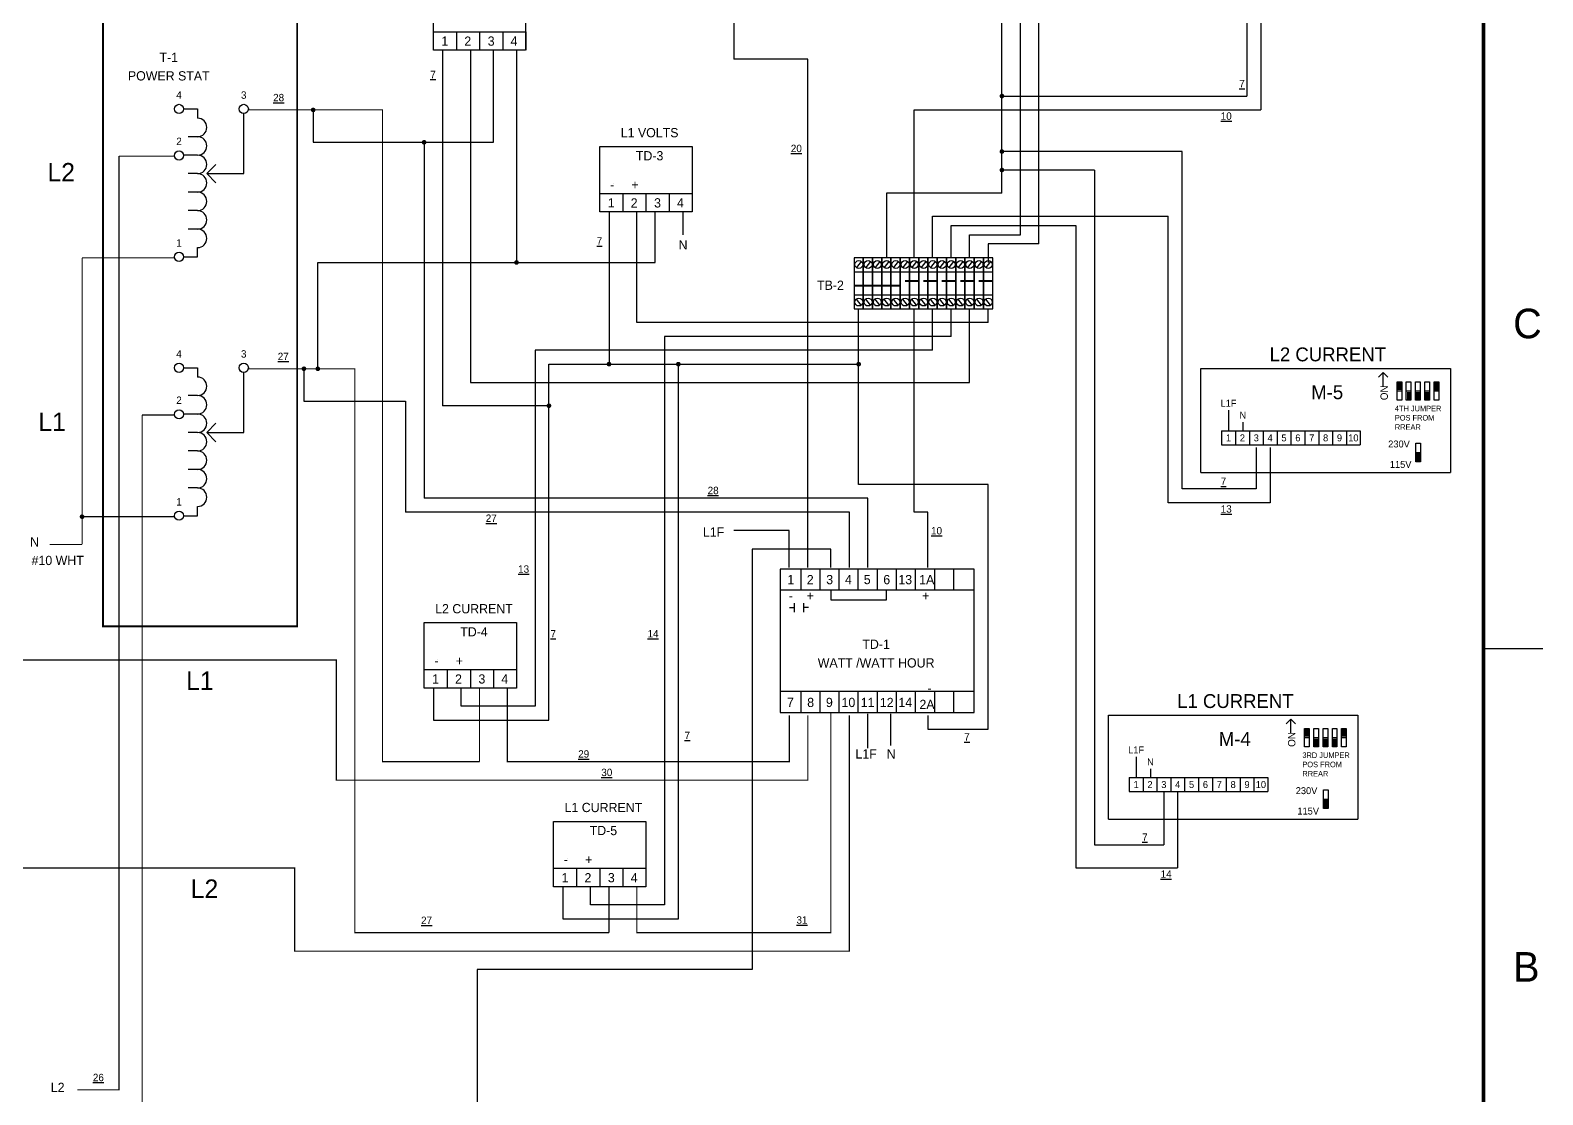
# Model space of a CAD drawing. Extents: x -15 to 94, y -4 to 69.
# Drawn here: x 53.35 to 94.25, y 20.24 to 49.03 of the extents above; entities that cross this region are included whole.
import ezdxf
from ezdxf.enums import TextEntityAlignment as Align

# ---------------------------------------------------------------- set-up
doc = ezdxf.new("R2010")
doc.units = 0
doc.header["$LTSCALE"] = 3
doc.header["$MEASUREMENT"] = 0
doc.layers.get('0').update_dxf_attribs({"linetype": 'CONTINUOUS'})
for name, color, linetype in [('COMP', 3, 'CONTINUOUS'), ('DEVICE', 3, 'CONTINUOUS'), ('TEXT', 4, 'CONTINUOUS'), ('TLEBLK', 5, 'CONTINUOUS'), ('WIRE', 1, 'CONTINUOUS'), ('WIRE BIG', 1, 'CONTINUOUS'), ('WIRES', 1, 'CONTINUOUS')]:
    doc.layers.add(name, color=color, linetype=linetype)

# ---------------------------------------------------------------- blocks, each defined once
blk = doc.blocks.new('DTIT')
blk.add_line((34.25, 11.5), (33.75, 11.5))
at = {"color": 1, "linetype": 'Continuous', "const_width": 0.0312}
blk.add_lwpolyline([(0.75, 22.375), (33.75, 22.375), (33.75, 0.625), (0.75, 0.625)], close=True, dxfattribs=at)
for s, p in [('C', (34, 14.125)), ('B', (34, 8.6875))]:
    blk.add_text(s, height=0.25).set_placement(p)
blk = doc.blocks.new('DTIT2')
at = {"layer": 'TLEBLK', "xscale": 2, "yscale": 2, "zscale": 2}
blk.add_blockref('DTIT', (-0.375, 0), dxfattribs=at)

msp = doc.modelspace()

# ---------------------------------------------------------------- linework, layer by layer
at = {"layer": 'COMP'}
for p, q in [((64.25, 48.491), (64.25, 50.261)), ((66.745, 50.261), (66.745, 48.491)), ((66.745, 48.491), (64.25, 48.491)), ((57.497, 46.902), (57.872, 46.902)), ((57.872, 46.902), (57.872, 46.652)), ((57.872, 46.152), (57.622, 46.152)), ((68.75, 45.886), (71.245, 45.886)), ((68.75, 44.116), (68.75, 45.886)), ((71.245, 45.886), (71.245, 44.116)), ((57.745, 45.652), (57.495, 45.652)), ((57.872, 45.652), (57.622, 45.652)), ((57.872, 45.152), (57.622, 45.152)), ((57.872, 44.652), (57.622, 44.652)), ((57.872, 44.152), (57.622, 44.152)), ((71.245, 44.116), (68.75, 44.116)), ((57.872, 43.652), (57.622, 43.652)), ((57.872, 42.902), (57.872, 43.152)), ((57.497, 42.902), (57.872, 42.902)), ((57.497, 39.902), (57.872, 39.902)), ((57.872, 39.902), (57.872, 39.652)), ((85.003, 39.881), (91.753, 39.881)), ((85.003, 37.069), (85.003, 39.881)), ((91.753, 39.881), (91.753, 37.069)), ((57.872, 39.152), (57.622, 39.152)), ((57.745, 38.652), (57.495, 38.652)), ((57.872, 38.652), (57.622, 38.652)), ((57.872, 38.152), (57.622, 38.152)), ((85.566, 38.194), (85.566, 37.819)), ((85.566, 38.194), (85.941, 38.194)), ((85.941, 38.194), (86.316, 38.194)), ((85.941, 38.194), (85.941, 37.819)), ((86.316, 38.194), (86.691, 38.194)), ((86.316, 38.194), (86.316, 37.819)), ((86.691, 38.194), (87.066, 38.194)), ((86.691, 38.194), (86.691, 37.819)), ((87.066, 38.194), (87.441, 38.194)), ((87.066, 38.194), (87.066, 37.819)), ((87.441, 38.194), (87.816, 38.194)), ((87.441, 38.194), (87.441, 37.819)), ((87.816, 38.194), (88.191, 38.194)), ((87.816, 38.194), (87.816, 37.819)), ((88.191, 38.194), (88.566, 38.194)), ((88.191, 38.194), (88.191, 37.819)), ((88.566, 38.194), (88.941, 38.194)), ((88.566, 38.194), (88.566, 37.819)), ((88.941, 38.194), (89.316, 38.194)), ((88.941, 38.194), (88.941, 37.819)), ((89.316, 38.194), (89.316, 37.819)), ((57.872, 37.652), (57.622, 37.652)), ((85.566, 37.819), (85.941, 37.819)), ((85.941, 37.819), (86.316, 37.819)), ((86.316, 37.819), (86.691, 37.819)), ((86.691, 37.819), (87.066, 37.819)), ((87.066, 37.819), (87.441, 37.819)), ((87.441, 37.819), (87.816, 37.819)), ((87.816, 37.819), (88.191, 37.819)), ((88.191, 37.819), (88.566, 37.819)), ((88.566, 37.819), (88.941, 37.819)), ((88.941, 37.819), (89.316, 37.819)), ((57.872, 37.152), (57.622, 37.152)), ((85.003, 37.069), (91.753, 37.069)), ((57.872, 36.652), (57.622, 36.652)), ((57.872, 35.902), (57.872, 36.152)), ((57.497, 35.902), (57.872, 35.902)), ((73.625, 34.459), (73.625, 30.584)), ((78.875, 34.459), (73.625, 34.459)), ((78.875, 30.584), (78.875, 34.459)), ((74.007, 33.54), (74.007, 33.29)), ((74.257, 33.54), (74.257, 33.29)), ((73.882, 33.415), (74.007, 33.415)), ((74.392, 33.415), (74.257, 33.415)), ((64, 33.011), (66.495, 33.011)), ((64, 31.241), (64, 33.011)), ((66.495, 33.011), (66.495, 31.241)), ((66.495, 31.241), (64, 31.241)), ((73.625, 30.584), (78.875, 30.584)), ((82.503, 30.506), (89.253, 30.506)), ((82.503, 27.694), (82.503, 30.506)), ((89.253, 30.506), (89.253, 27.694)), ((83.066, 28.819), (83.066, 28.444)), ((83.066, 28.819), (83.441, 28.819)), ((83.441, 28.819), (83.816, 28.819)), ((83.441, 28.819), (83.441, 28.444)), ((83.816, 28.819), (84.191, 28.819)), ((83.816, 28.819), (83.816, 28.444)), ((84.191, 28.819), (84.566, 28.819)), ((84.191, 28.819), (84.191, 28.444)), ((84.566, 28.819), (84.941, 28.819)), ((84.566, 28.819), (84.566, 28.444)), ((84.941, 28.819), (85.316, 28.819)), ((84.941, 28.819), (84.941, 28.444)), ((85.316, 28.819), (85.691, 28.819)), ((85.316, 28.819), (85.316, 28.444)), ((85.691, 28.819), (86.066, 28.819)), ((85.691, 28.819), (85.691, 28.444)), ((86.066, 28.819), (86.441, 28.819)), ((86.066, 28.819), (86.066, 28.444)), ((86.441, 28.819), (86.816, 28.819)), ((86.441, 28.819), (86.441, 28.444)), ((86.816, 28.819), (86.816, 28.444)), ((83.066, 28.444), (83.441, 28.444)), ((83.441, 28.444), (83.816, 28.444)), ((83.816, 28.444), (84.191, 28.444)), ((84.191, 28.444), (84.566, 28.444)), ((84.566, 28.444), (84.941, 28.444)), ((84.941, 28.444), (85.316, 28.444)), ((85.316, 28.444), (85.691, 28.444)), ((85.691, 28.444), (86.066, 28.444)), ((86.066, 28.444), (86.441, 28.444)), ((86.441, 28.444), (86.816, 28.444)), ((67.5, 27.636), (69.995, 27.636)), ((67.5, 25.866), (67.5, 27.636)), ((69.995, 27.636), (69.995, 25.866)), ((82.503, 27.694), (89.253, 27.694)), ((69.995, 25.866), (67.5, 25.866))]:
    msp.add_line(p, q, dxfattribs=at)
at = {"layer": 'COMP', "linetype": 'ByBlock', "const_width": 0.05}
msp.add_lwpolyline([(55.315, 32.911), (60.565, 32.911), (60.565, 51.286), (55.315, 51.286), (55.315, 32.911)], dxfattribs=at)
at = {"layer": 'COMP'}
for centre in [(57.372, 46.902), (59.122, 46.902), (57.372, 45.642), (57.372, 42.902), (57.372, 39.902), (59.122, 39.902), (57.372, 38.642), (57.372, 35.902)]:
    msp.add_circle(centre, 0.125, dxfattribs=at)
for centre in [(57.872, 46.402), (57.872, 45.902), (57.872, 45.402), (57.872, 44.902), (57.872, 44.402), (57.872, 43.902), (57.872, 43.402), (57.872, 39.402), (57.872, 38.902), (57.872, 38.402), (57.872, 37.902), (57.872, 37.402), (57.872, 36.902), (57.872, 36.402)]:
    msp.add_arc(centre, 0.25, 270, 90, dxfattribs=at)
at = {"layer": 'DEVICE', "linetype": 'ByBlock'}
for p, q in [((75.819, 42.779), (75.693, 42.614)), ((76.069, 42.779), (75.943, 42.614)), ((76.319, 42.779), (76.193, 42.614)), ((76.569, 42.779), (76.443, 42.614)), ((76.819, 42.779), (76.693, 42.614)), ((77.069, 42.779), (76.943, 42.614)), ((77.319, 42.779), (77.193, 42.614)), ((77.569, 42.779), (77.443, 42.614)), ((77.819, 42.779), (77.693, 42.614)), ((78.069, 42.779), (77.943, 42.614)), ((78.319, 42.779), (78.193, 42.614)), ((78.569, 42.779), (78.443, 42.614)), ((78.819, 42.779), (78.693, 42.614)), ((79.069, 42.779), (78.943, 42.614)), ((79.319, 42.779), (79.193, 42.614)), ((75.625, 42.5), (75.875, 42.5)), ((75.875, 42.5), (76.125, 42.5)), ((76.125, 42.5), (76.375, 42.5)), ((76.375, 42.5), (76.625, 42.5)), ((76.625, 42.5), (76.875, 42.5)), ((76.875, 42.5), (77.125, 42.5)), ((77.125, 42.5), (77.375, 42.5)), ((77.375, 42.5), (77.625, 42.5)), ((77.625, 42.5), (77.875, 42.5)), ((77.875, 42.5), (78.125, 42.5)), ((78.125, 42.5), (78.375, 42.5)), ((78.375, 42.5), (78.625, 42.5)), ((78.625, 42.5), (78.875, 42.5)), ((78.875, 42.5), (79.125, 42.5)), ((79.125, 42.5), (79.375, 42.5)), ((75.625, 41.875), (75.875, 41.875)), ((75.819, 41.596), (75.693, 41.761)), ((75.875, 41.875), (76.125, 41.875)), ((76.069, 41.596), (75.943, 41.761)), ((76.125, 41.875), (76.375, 41.875)), ((76.319, 41.596), (76.193, 41.761)), ((76.375, 41.875), (76.625, 41.875)), ((76.569, 41.596), (76.443, 41.761)), ((76.625, 41.875), (76.875, 41.875)), ((76.819, 41.596), (76.693, 41.761)), ((76.875, 41.875), (77.125, 41.875)), ((77.069, 41.596), (76.943, 41.761)), ((77.125, 41.875), (77.375, 41.875)), ((77.319, 41.596), (77.193, 41.761)), ((77.375, 41.875), (77.625, 41.875)), ((77.569, 41.596), (77.443, 41.761)), ((77.625, 41.875), (77.875, 41.875)), ((77.819, 41.596), (77.693, 41.761)), ((77.875, 41.875), (78.125, 41.875)), ((78.069, 41.596), (77.943, 41.761)), ((78.125, 41.875), (78.375, 41.875)), ((78.319, 41.596), (78.193, 41.761)), ((78.375, 41.875), (78.625, 41.875)), ((78.569, 41.596), (78.443, 41.761)), ((78.625, 41.875), (78.875, 41.875)), ((78.819, 41.596), (78.693, 41.761)), ((78.875, 41.875), (79.125, 41.875)), ((79.069, 41.596), (78.943, 41.761)), ((79.125, 41.875), (79.375, 41.875)), ((79.319, 41.596), (79.193, 41.761))]:
    msp.add_line(p, q, dxfattribs=at)
at = {"layer": 'DEVICE'}
for p, q in [((89.936, 39.775), (89.811, 39.65)), ((89.936, 39.4), (89.936, 39.775)), ((89.936, 39.775), (90.061, 39.65)), ((90.311, 39.275), (90.436, 39.275)), ((90.561, 39.275), (90.686, 39.275)), ((90.811, 39.275), (90.936, 39.275)), ((91.061, 39.275), (91.186, 39.275)), ((91.311, 39.275), (91.436, 39.275)), ((90.819, 37.612), (90.944, 37.612)), ((87.436, 30.4), (87.311, 30.275)), ((87.436, 30.025), (87.436, 30.4)), ((87.436, 30.4), (87.561, 30.275)), ((87.811, 29.9), (87.936, 29.9)), ((88.061, 29.9), (88.186, 29.9)), ((88.311, 29.9), (88.436, 29.9)), ((88.561, 29.9), (88.686, 29.9)), ((88.811, 29.9), (88.936, 29.9)), ((88.319, 28.237), (88.444, 28.237))]:
    msp.add_line(p, q, dxfattribs=at)
at = {"layer": 'DEVICE', "linetype": 'ByBlock'}
for points in [[(75.625, 41.5), (75.875, 41.5), (75.875, 42.875), (75.625, 42.875)], [(75.875, 41.5), (76.125, 41.5), (76.125, 42.875), (75.875, 42.875)], [(76.125, 41.5), (76.375, 41.5), (76.375, 42.875), (76.125, 42.875)], [(76.375, 41.5), (76.625, 41.5), (76.625, 42.875), (76.375, 42.875)], [(76.625, 41.5), (76.875, 41.5), (76.875, 42.875), (76.625, 42.875)], [(76.875, 41.5), (77.125, 41.5), (77.125, 42.875), (76.875, 42.875)], [(77.125, 41.5), (77.375, 41.5), (77.375, 42.875), (77.125, 42.875)], [(77.375, 41.5), (77.625, 41.5), (77.625, 42.875), (77.375, 42.875)], [(77.625, 41.5), (77.875, 41.5), (77.875, 42.875), (77.625, 42.875)], [(77.875, 41.5), (78.125, 41.5), (78.125, 42.875), (77.875, 42.875)], [(78.125, 41.5), (78.375, 41.5), (78.375, 42.875), (78.125, 42.875)], [(78.375, 41.5), (78.625, 41.5), (78.625, 42.875), (78.375, 42.875)], [(78.625, 41.5), (78.875, 41.5), (78.875, 42.875), (78.625, 42.875)], [(78.875, 41.5), (79.125, 41.5), (79.125, 42.875), (78.875, 42.875)], [(79.125, 41.5), (79.375, 41.5), (79.375, 42.875), (79.125, 42.875)]]:
    msp.add_lwpolyline(points, close=True, dxfattribs=at)
at = {"layer": 'DEVICE'}
for points in [[(90.311, 39.525), (90.436, 39.525), (90.436, 39.025), (90.311, 39.025)], [(90.561, 39.525), (90.686, 39.525), (90.686, 39.025), (90.561, 39.025)], [(90.811, 39.525), (90.936, 39.525), (90.936, 39.025), (90.811, 39.025)], [(91.061, 39.525), (91.186, 39.525), (91.186, 39.025), (91.061, 39.025)], [(91.311, 39.525), (91.436, 39.525), (91.436, 39.025), (91.311, 39.025)], [(90.819, 37.862), (90.944, 37.862), (90.944, 37.362), (90.819, 37.362)], [(87.811, 30.15), (87.936, 30.15), (87.936, 29.65), (87.811, 29.65)], [(88.061, 30.15), (88.186, 30.15), (88.186, 29.65), (88.061, 29.65)], [(88.311, 30.15), (88.436, 30.15), (88.436, 29.65), (88.311, 29.65)], [(88.561, 30.15), (88.686, 30.15), (88.686, 29.65), (88.561, 29.65)], [(88.811, 30.15), (88.936, 30.15), (88.936, 29.65), (88.811, 29.65)], [(88.319, 28.487), (88.444, 28.487), (88.444, 27.987), (88.319, 27.987)]]:
    msp.add_lwpolyline(points, close=True, dxfattribs=at)
at = {"layer": 'DEVICE', "const_width": 0.1}
for points in [[(90.375, 39.509), (90.375, 39.299)], [(90.625, 39.25), (90.625, 39.04)], [(90.875, 39.25), (90.875, 39.04)], [(91.125, 39.251), (91.125, 39.041)], [(91.375, 39.504), (91.375, 39.295)], [(90.883, 37.59), (90.883, 37.38)], [(87.875, 30.134), (87.875, 29.924)], [(88.125, 29.875), (88.125, 29.665)], [(88.375, 29.875), (88.375, 29.665)], [(88.625, 29.876), (88.625, 29.666)], [(88.875, 30.134), (88.875, 29.924)], [(88.383, 28.215), (88.383, 28.005)]]:
    msp.add_lwpolyline(points, dxfattribs=at)
at = {"layer": 'DEVICE', "linetype": 'ByBlock'}
for centre in [(75.756, 42.695), (76.006, 42.695), (76.256, 42.695), (76.506, 42.695), (76.756, 42.695), (77.006, 42.695), (77.256, 42.695), (77.506, 42.695), (77.756, 42.695), (78.006, 42.695), (78.256, 42.695), (78.506, 42.695), (78.756, 42.695), (79.006, 42.695), (79.256, 42.695), (75.756, 41.68), (76.006, 41.68), (76.256, 41.68), (76.506, 41.68), (76.756, 41.68), (77.006, 41.68), (77.256, 41.68), (77.506, 41.68), (77.756, 41.68), (78.006, 41.68), (78.256, 41.68), (78.506, 41.68), (78.756, 41.68), (79.006, 41.68), (79.256, 41.68)]:
    msp.add_circle(centre, 0.107, dxfattribs=at)
at = {"layer": 'WIRE', "linetype": 'ByBlock'}
for p, q in [((79.625, 44.625), (79.625, 61.25)), ((80.125, 43.5), (80.125, 60.75)), ((80.625, 43.25), (80.625, 60.75)), ((72.375, 51.654), (72.375, 48.25)), ((77.25, 42.875), (77.25, 46.875)), ((84.5, 45.75), (79.625, 45.75)), ((84.5, 36.625), (84.5, 45.75)), ((82.125, 45.25), (79.625, 45.25)), ((82.125, 45.25), (82.125, 27)), ((79.625, 44.625), (76.5, 44.625)), ((76.5, 44.625), (76.5, 42.875)), ((77.75, 42.875), (77.75, 44)), ((77.75, 44), (84.125, 44)), ((84.125, 36.25), (84.125, 44)), ((78.25, 42.875), (78.25, 43.75)), ((78.25, 43.75), (81.625, 43.75)), ((78.75, 42.875), (78.75, 43.5)), ((78.75, 43.5), (80.125, 43.5)), ((81.625, 43.75), (81.625, 26.375)), ((80.625, 43.25), (79.25, 43.25)), ((79.25, 43.25), (79.25, 42.75)), ((75.75, 36.75), (75.75, 41.5)), ((77.25, 36), (77.25, 41.5)), ((77.75, 40.375), (77.75, 41.5)), ((78.25, 40.75), (78.25, 41.5)), ((78.75, 39.5), (78.75, 41.5)), ((79.25, 41.125), (79.25, 41.5)), ((86.5, 36.625), (84.5, 36.625)), ((86.875, 36.25), (84.125, 36.25)), ((82.125, 27), (84, 27)), ((81.625, 26.375), (84.375, 26.375)), ((72.875, 23.625), (65.437, 23.625))]:
    msp.add_line(p, q, dxfattribs=at)
at = {"layer": 'WIRE', "linetype": 'ByBlock', "lineweight": 30}
for p, q in [((64.5, 48.5), (64.5, 38.875)), ((65.25, 48.5), (65.25, 39.5)), ((65.875, 46), (65.875, 48.5)), ((66.5, 48.5), (66.5, 42.75)), ((74.375, 48.25), (72.375, 48.25)), ((74.375, 34.5), (74.375, 48.25)), ((79.664, 47.25), (86.25, 47.25)), ((61, 46.875), (61, 46)), ((77.25, 46.875), (86.625, 46.875)), ((61, 46), (64, 46)), ((64, 46), (64, 36.375)), ((64, 46), (65.875, 46)), ((69, 44.125), (69, 40)), ((69.75, 41.125), (69.75, 44.125)), ((70.25, 42.75), (70.25, 44.125)), ((71, 44.125), (71, 43.5)), ((61.125, 39.875), (61.125, 42.75)), ((61.125, 42.75), (70.25, 42.75)), ((79.25, 41.125), (69.75, 41.125)), ((78.25, 40.75), (70.5, 40.75)), ((70.5, 40.75), (70.5, 25.375)), ((77.75, 40.375), (67, 40.375)), ((67, 40.375), (67, 30.75)), ((60.75, 39.875), (60.75, 39)), ((67.375, 30.375), (67.375, 40)), ((67.375, 40), (75.75, 40)), ((70.875, 25), (70.875, 40)), ((65.25, 39.5), (78.75, 39.5)), ((60.75, 39), (63.5, 39)), ((63.5, 39), (63.5, 36)), ((67.375, 38.875), (64.5, 38.875)), ((79.25, 36.75), (75.75, 36.75)), ((79.25, 30.125), (79.25, 36.75)), ((75.5, 36), (63.5, 36)), ((76, 36.375), (64, 36.375)), ((75.5, 34.5), (75.5, 36)), ((76, 34.5), (76, 36.375)), ((77.625, 36), (77.25, 36)), ((77.625, 34.5), (77.625, 36)), ((73.875, 35.5), (72.375, 35.5)), ((73.875, 34.5), (73.875, 35.5)), ((75, 35), (72.875, 35)), ((72.875, 35), (72.875, 23.625)), ((75, 34.5), (75, 35)), ((75, 33.875), (75, 33.625)), ((75, 33.625), (76.5, 33.625)), ((76.5, 33.625), (76.5, 33.875)), ((64.25, 31.25), (64.25, 30.375)), ((65, 30.75), (65, 31.25)), ((67, 30.75), (65, 30.75)), ((64.25, 30.375), (67.375, 30.375)), ((77.625, 30.5), (77.625, 30.125)), ((77.625, 30.125), (79.25, 30.125)), ((67.75, 25.875), (67.75, 25)), ((68.5, 25.375), (68.5, 25.875)), ((70.5, 25.375), (68.5, 25.375)), ((67.75, 25), (70.875, 25))]:
    msp.add_line(p, q, dxfattribs=at)
at = {"layer": 'WIRE', "linetype": 'ByBlock', "const_width": 0.0476}
for points in [[(79.586, 47.25, 1), (79.664, 47.25, 1)], [(60.961, 46.875, 1), (61.039, 46.875, 1)], [(63.961, 46, 1), (64.039, 46, 1)], [(79.586, 45.75, 1), (79.664, 45.75, 1)], [(79.586, 45.25, 1), (79.664, 45.25, 1)], [(66.461, 42.75, 1), (66.539, 42.75, 1)], [(60.711, 39.875, 1), (60.789, 39.875, 1)], [(61.086, 39.875, 1), (61.164, 39.875, 1)], [(68.961, 40, 1), (69.039, 40, 1)], [(70.836, 40, 1), (70.914, 40, 1)], [(75.711, 40, 1), (75.789, 40, 1)], [(67.336, 38.875, 1), (67.414, 38.875, 1)], [(54.711, 35.875, 1), (54.789, 35.875, 1)]]:
    msp.add_lwpolyline(points, format="xyb", close=True, dxfattribs=at)
at = {"layer": 'WIRE', "linetype": 'ByBlock', "lineweight": 30}
for points, const_width in [([(59.25, 46.875), (62.875, 46.875), (62.875, 29.25), (65.5, 29.25)], 0.03), ([(54.625, 20.375), (55.75, 20.375), (55.75, 45.625)], 0.03), ([(57.25, 45.625), (55.75, 45.625)], 0.03), ([(54.75, 35.125), (54.75, 42.875)], 0.03), ([(57.25, 42.875), (54.75, 42.875)], 0.03), ([(75.625, 42.125), (76.875, 42.125)], 0.05), ([(77, 42.25), (77.375, 42.25)], 0.05), ([(77.5, 42.25), (77.875, 42.25)], 0.05), ([(78, 42.25), (78.375, 42.25)], 0.05), ([(78.5, 42.25), (78.875, 42.25)], 0.05), ([(79, 42.25), (79.375, 42.25)], 0.05), ([(59.25, 39.875), (62.125, 39.875), (62.125, 24.625), (69, 24.625)], 0.03), ([(56.375, 38.625), (56.375, 19.625)], 0.03), ([(57.25, 38.625), (56.375, 38.625)], 0.03), ([(57.25, 35.875), (54.75, 35.875)], 0.03), ([(54.75, 35.125), (53.875, 35.125)], 0.03), ([(74.375, 30.5), (74.375, 28.75), (61.625, 28.75), (61.625, 32), (43.875, 32), (43.875, 26.375)], 0.03), ([(65.5, 29.25), (65.5, 31.25)], 0.03), ([(66.25, 31.25), (66.25, 29.25), (73.875, 29.25), (73.875, 30.5)], 0.03), ([(75.5, 30.5), (75.5, 24.125), (60.5, 24.125), (60.5, 26.375), (46.625, 26.375)], 0.03), ([(69.75, 25.875), (69.75, 24.625), (75, 24.625), (75, 30.584)], 0.03), ([(69, 24.625), (69, 25.875)], 0.03)]:
    msp.add_lwpolyline(points, dxfattribs=dict(at, const_width=const_width))
at = {"layer": 'WIRE BIG', "linetype": 'ByBlock'}
for p, q in [((86.25, 55.819), (86.25, 47.25)), ((86.625, 55.819), (86.625, 46.875)), ((86.5, 37.75), (86.5, 36.625)), ((86.875, 37.75), (86.875, 36.25)), ((84, 28.444), (84, 27)), ((84.375, 28.444), (84.375, 26.375)), ((65.437, 23.625), (65.437, 18.875))]:
    msp.add_line(p, q, dxfattribs=at)
at = {"layer": 'WIRE BIG'}
for p, q in [((59.122, 45.152), (59.122, 46.777)), ((58.122, 45.152), (58.372, 45.402)), ((58.122, 45.152), (59.122, 45.152)), ((58.122, 45.152), (58.372, 44.902)), ((59.122, 38.152), (59.122, 39.777)), ((85.753, 38.756), (85.753, 38.194)), ((58.122, 38.152), (58.372, 38.402)), ((58.122, 38.152), (59.122, 38.152)), ((58.122, 38.152), (58.372, 37.902)), ((86.141, 38.43), (86.141, 38.214)), ((75.989, 30.542), (75.989, 29.616)), ((76.618, 29.684), (76.618, 30.542)), ((83.253, 29.381), (83.253, 28.819)), ((83.641, 29.055), (83.641, 28.839))]:
    msp.add_line(p, q, dxfattribs=at)
at = {"layer": 'WIRES'}
for p, q in [((64.25, 48.991), (66.75, 48.991)), ((64.875, 48.991), (64.875, 48.491)), ((65.5, 48.991), (65.5, 48.491)), ((66.125, 48.991), (66.125, 48.491)), ((66.75, 48.991), (66.75, 48.491)), ((68.75, 44.616), (71.25, 44.616)), ((69.116, 44.875), (69.116, 44.875)), ((69.375, 44.616), (69.375, 44.116)), ((70, 44.616), (70, 44.116)), ((70.625, 44.616), (70.625, 44.116)), ((71.25, 44.616), (71.25, 44.116)), ((74.193, 33.896), (74.193, 34.457)), ((74.709, 33.896), (74.709, 34.457)), ((75.226, 33.896), (75.226, 34.457)), ((75.742, 33.896), (75.742, 34.457)), ((76.259, 33.896), (76.259, 34.457)), ((76.776, 33.896), (76.776, 34.457)), ((77.292, 33.896), (77.292, 34.457)), ((77.809, 33.896), (77.809, 34.457)), ((78.325, 33.896), (78.325, 34.457)), ((73.625, 33.896), (74.25, 33.896)), ((74.25, 33.896), (78.875, 33.896)), ((64.366, 32), (64.366, 32)), ((64, 31.741), (66.5, 31.741)), ((64.625, 31.741), (64.625, 31.241)), ((65.25, 31.741), (65.25, 31.241)), ((65.875, 31.741), (65.875, 31.241)), ((66.5, 31.741), (66.5, 31.241)), ((78.875, 31.147), (73.625, 31.147)), ((74.193, 30.584), (74.193, 31.145)), ((74.709, 30.584), (74.709, 31.145)), ((75.226, 30.584), (75.226, 31.145)), ((75.742, 30.584), (75.742, 31.145)), ((76.259, 30.584), (76.259, 31.145)), ((76.776, 30.584), (76.776, 31.145)), ((77.292, 30.584), (77.292, 31.145)), ((77.809, 30.584), (77.809, 31.145)), ((78.325, 30.584), (78.325, 31.145)), ((67.866, 26.625), (67.866, 26.625)), ((67.5, 26.366), (70, 26.366)), ((68.125, 26.366), (68.125, 25.866)), ((68.75, 26.366), (68.75, 25.866)), ((69.375, 26.366), (69.375, 25.866)), ((70, 26.366), (70, 25.866))]:
    msp.add_line(p, q, dxfattribs=at)

# ---------------------------------------------------------------- block references
at = {"layer": 'TEXT', "linetype": 'ByBlock', "lineweight": 30, "xscale": 1.6, "yscale": 1.6, "zscale": 1.6}
msp.add_blockref('DTIT2', (-14.75, -4.5), dxfattribs=at)

# ---------------------------------------------------------------- texts
at = {"layer": 'DEVICE'}
for p in [(90.061, 39.025), (87.561, 29.65)]:
    msp.add_text('ON', height=0.2, rotation=90, dxfattribs=at).set_placement(p)
at = {"layer": 'TEXT'}
for s, height, p in [('1', 0.25, (64.56, 48.737)), ('2', 0.25, (65.18, 48.737)), ('3', 0.25, (65.812, 48.737)), ('4', 0.25, (66.43, 48.737)), ('T-1', 0.25, (57.095, 48.297)), ('POWER STAT', 0.25, (57.095, 47.797)), ('4', 0.2, (57.372, 47.277)), ('3', 0.2, (59.122, 47.277)), ('L1 VOLTS', 0.25, (70.098, 46.261)), ('2', 0.2, (57.372, 46.027)), ('TD-3', 0.25, (70.098, 45.636)), ('-', 0.25, (69.083, 44.852)), ('+', 0.25, (69.704, 44.852)), ('1', 0.25, (69.06, 44.362)), ('2', 0.25, (69.68, 44.362)), ('3', 0.25, (70.312, 44.362)), ('4', 0.25, (70.93, 44.362)), ('1', 0.2, (57.372, 43.277)), ('TB-2', 0.25, (74.989, 42.136)), ('4', 0.2, (57.372, 40.277)), ('3', 0.2, (59.122, 40.277)), ('L2 CURRENT', 0.375, (88.438, 40.264)), ('M-5', 0.375, (88.421, 39.238)), ('2', 0.2, (57.372, 39.027)), ('1', 0.2, (57.372, 36.277)), ('L1F', 0.25, (71.827, 35.46)), ('1', 0.25, (73.915, 34.174)), ('2', 0.25, (74.441, 34.174)), ('3', 0.25, (74.967, 34.174)), ('4', 0.25, (75.474, 34.174)), ('5', 0.25, (75.982, 34.174)), ('6', 0.25, (76.51, 34.174)), ('13', 0.25, (77.01, 34.174)), ('1A', 0.25, (77.592, 34.174)), ('-', 0.25, (73.915, 33.736)), ('+', 0.25, (74.441, 33.736)), ('+', 0.25, (77.566, 33.736)), ('L2 CURRENT', 0.25, (65.348, 33.386)), ('TD-4', 0.25, (65.348, 32.761)), ('TD-1', 0.25, (76.223, 32.426)), ('-', 0.25, (64.333, 31.977)), ('+', 0.25, (64.954, 31.977)), ('WATT /WATT HOUR', 0.25, (76.223, 31.926)), ('1', 0.25, (64.31, 31.487)), ('2', 0.25, (64.93, 31.487)), ('3', 0.25, (65.562, 31.487)), ('4', 0.25, (66.18, 31.487)), ('-', 0.25, (77.665, 31.236)), ('7', 0.25, (73.904, 30.852)), ('8', 0.25, (74.452, 30.852)), ('9', 0.25, (74.959, 30.852)), ('10', 0.25, (75.474, 30.852)), ('11', 0.25, (75.992, 30.852)), ('12', 0.25, (76.51, 30.852)), ('14', 0.25, (77.01, 30.852)), ('2A', 0.25, (77.599, 30.799)), ('L1 CURRENT', 0.375, (85.938, 30.889)), ('M-4', 0.375, (85.921, 29.863)), ('L1F', 0.25, (75.952, 29.46)), ('N', 0.25, (76.628, 29.46)), ('L1 CURRENT', 0.25, (68.848, 28.011)), ('TD-5', 0.25, (68.848, 27.386)), ('-', 0.25, (67.833, 26.602)), ('+', 0.25, (68.454, 26.602)), ('1', 0.25, (67.81, 26.112)), ('2', 0.25, (68.43, 26.112)), ('3', 0.25, (69.062, 26.112)), ('4', 0.25, (69.68, 26.112))]:
    msp.add_text(s, height=height, dxfattribs=at).set_placement(p, align=Align.MIDDLE)
at = {"layer": 'TEXT', "lineweight": 30}
for s, height, p in [('L2', 0.5, (54.187, 44.94)), ('L1', 0.5, (53.937, 38.19)), ('#10 WHT', 0.25, (54.091, 34.567)), ('L1', 0.5, (57.937, 31.19)), ('L2', 0.5, (58.062, 25.565))]:
    msp.add_text(s, height=height, dxfattribs=at).set_placement(p, align=Align.CENTER)
at = {"layer": 'TEXT'}
for s, p in [('N', (71.002, 43.101)), ('N', (53.466, 35.067)), ('L2', (54.091, 20.317))]:
    msp.add_text(s, height=0.25, dxfattribs=at).set_placement(p, align=Align.CENTER)
for s, height, p in [('L1F', 0.1875, (85.753, 38.944)), ('N', 0.188, (86.141, 38.617)), ('1', 0.188, (85.753, 38.006)), ('2', 0.188, (86.128, 38.006)), ('3', 0.188, (86.503, 38.006)), ('4', 0.188, (86.878, 38.006)), ('5', 0.188, (87.253, 38.006)), ('6', 0.188, (87.628, 38.006)), ('7', 0.188, (88.003, 38.006)), ('8', 0.188, (88.378, 38.006)), ('9', 0.188, (88.753, 38.006)), ('10', 0.1875, (89.128, 38.006)), ('230V', 0.1875, (90.363, 37.841)), ('115V', 0.1875, (90.407, 37.289)), ('L1F', 0.1875, (83.253, 29.569)), ('N', 0.188, (83.641, 29.242)), ('1', 0.188, (83.253, 28.631)), ('2', 0.188, (83.628, 28.631)), ('3', 0.188, (84.003, 28.631)), ('4', 0.188, (84.378, 28.631)), ('5', 0.188, (84.753, 28.631)), ('6', 0.188, (85.128, 28.631)), ('7', 0.188, (85.503, 28.631)), ('8', 0.188, (85.878, 28.631)), ('9', 0.188, (86.253, 28.631)), ('10', 0.1875, (86.628, 28.631)), ('230V', 0.1875, (87.863, 28.466)), ('115V', 0.1875, (87.907, 27.914))]:
    msp.add_text(s, height=height, dxfattribs=at).set_placement(p, align=Align.MIDDLE_CENTER)
at = {"layer": 'TEXT', "linetype": 'ByBlock', "attachment_point": 1}
for s, insert, char_height, width in [('{\\L7}', (64.167, 47.934), 0.2, 0.86122), ('{\\L7}', (86.042, 47.684), 0.2, 0.86122), ('{\\L28}', (59.917, 47.309), 0.2, 0.86122), ('{\\L10}', (85.542, 46.809), 0.2, 0.86122), ('{\\L20}', (73.917, 45.934), 0.2, 0.86122), ('{\\L7}', (68.667, 43.434), 0.2, 0.86122), ('{\\L27}', (60.042, 40.309), 0.2, 0.86122), ('4TH JUMPER POS FROM RREAR', (90.25, 38.875), 0.15, 1.625), ('{\\L7}', (85.542, 36.934), 0.2, 0.86122), ('{\\L28}', (71.667, 36.684), 0.2, 0.86122), ('{\\L13}', (85.542, 36.184), 0.2, 0.86122), ('{\\L27}', (65.667, 35.934), 0.2, 0.86122), ('{\\L10}', (77.708, 35.595), 0.2, 0.86122), ('{\\L13}', (66.542, 34.559), 0.2, 0.86122), ('{\\L7}', (67.417, 32.809), 0.2, 0.86122), ('{\\L14}', (70.042, 32.809), 0.2, 0.86122), ('{\\L7}', (71.042, 30.059), 0.2, 0.86122), ('{\\L7}', (78.604, 30.02), 0.2, 0.86122), ('{\\L29}', (68.167, 29.559), 0.2, 3.11122), ('3RD JUMPER POS FROM RREAR', (87.75, 29.5), 0.15, 1.625), ('{\\L30}', (68.792, 29.059), 0.2, 0.86122), ('{\\L7}', (83.417, 27.309), 0.2, 0.86122), ('{\\L14}', (83.917, 26.309), 0.2, 0.86122), ('{\\L27}', (63.917, 25.059), 0.2, 3.11122), ('{\\L31}', (74.069, 25.069), 0.2, 0.86122), ('{\\L26}', (55.042, 20.809), 0.2, 0.86122)]:
    msp.add_mtext(s, dxfattribs=dict(at, insert=insert, char_height=char_height, width=width))

doc.saveas('drawing.dxf')
